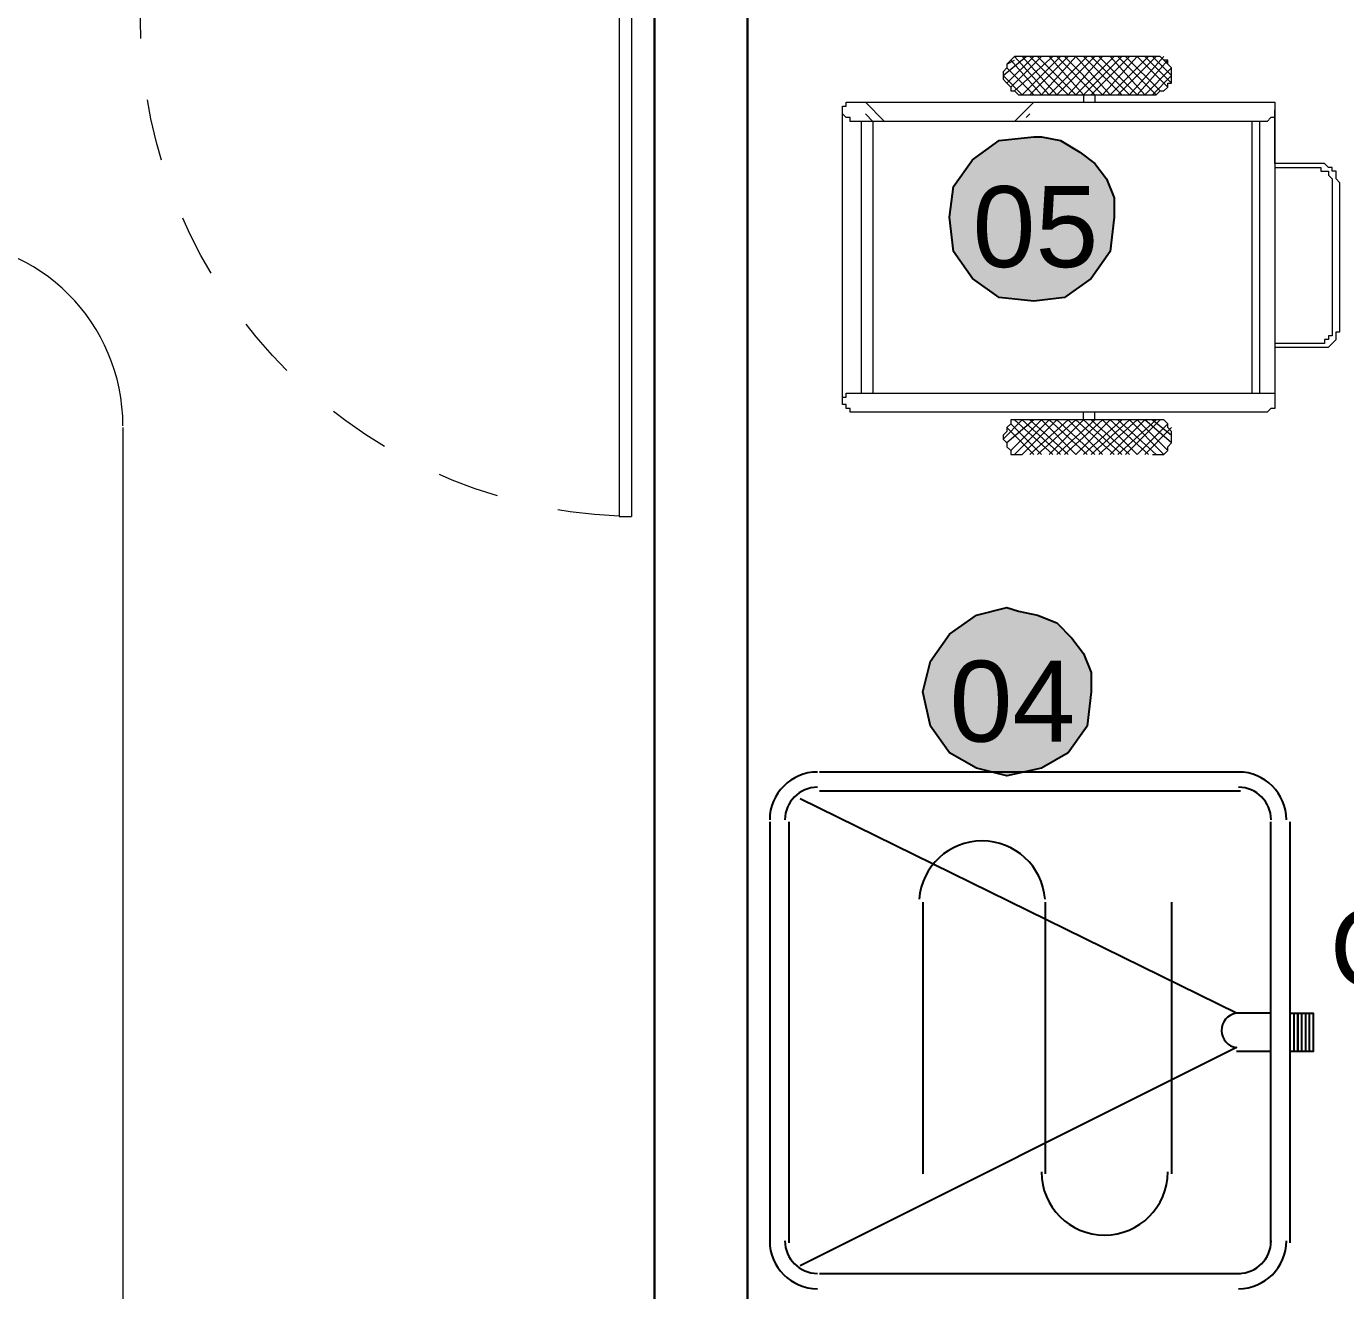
# Model space of a CAD drawing. Header units: millimetres. Extents: x 208330 to 208484, y 9278571 to 9278607.
# Drawn here: x 208404.752 to 208406.883, y 9278578.87 to 9278580.913 of the extents above; entities that cross this region are included whole.
import ezdxf

# ---------------------------------------------------------------- set-up
doc = ezdxf.new("R2010")
doc.units = ezdxf.units.MM
doc.header["$LTSCALE"] = 0.2
doc.header["$MEASUREMENT"] = 0
doc.linetypes.add('Dashed', pattern=[0.75, 0.5, -0.25])
for name, color, linetype, lineweight in [('A-ESQ-PORTAS', 2, 'Continuous', 18), ('A-PAREDE', 5, 'Continuous', 30), ('A-PROJEÇÃO', 251, 'Dashed', 9)]:
    doc.layers.add(name, color=color, linetype=linetype, lineweight=lineweight)
doc.layers.add('A-PISO', color=251, linetype='Continuous')
doc.layers.add('PDF_Text', color=7, linetype='Continuous')
doc.layers.add('PDF_Equip', color=7, linetype='Continuous', true_color=0x7a7a7a)
doc.layers.add('PDF_EQUIPAMENTOS', color=7, linetype='Continuous', true_color=0x7a7a7a)
doc.styles.add('PDF Arial', font='arial.ttf')

# ---------------------------------------------------------------- blocks, each defined once
blk = doc.blocks.new('p1')
for p, q in [((171.8782, 297.3746), (171.8782, 297.3446)), ((172.0282, 297.3446), (172.0282, 297.3746)), ((171.0382, 297.3177), (171.0382, 297.3377)), ((171.8782, 297.3377), (171.0382, 297.3377)), ((171.8782, 297.3446), (171.9133, 297.3446)), ((171.8782, 297.3446), (171.9133, 297.3446)), ((171.8782, 297.3377), (171.8782, 297.3177)), ((171.9133, 297.3446), (171.9133, 297.3346)), ((171.9233, 297.3346), (171.9233, 297.3446)), ((171.9233, 297.3446), (172.0282, 297.3446)), ((171.8782, 297.3177), (171.0382, 297.3177)), ((171.9133, 297.3346), (171.9233, 297.3346)), ((171.9133, 296.5546), (171.9233, 296.5546)), ((171.9133, 296.5446), (171.9133, 296.5546)), ((171.9233, 296.5546), (171.9233, 296.5446)), ((171.8782, 296.5146), (171.8782, 296.5446)), ((171.8782, 296.5446), (171.9133, 296.5446)), ((171.9233, 296.5446), (172.0282, 296.5446)), ((172.0282, 296.5446), (172.0282, 296.5146))]:
    blk.add_line(p, q)
at = {"linetype": 'Continuous', "const_width": 0.001}
blk.add_lwpolyline([(171.8739, 297.3414, -1), (171.8799, 297.3414, -1)], format="xyb", close=True, dxfattribs=at)
at = {"layer": 'A-PISO'}
blk.add_line((172.0282, 297.3446), (172.0282, 296.5446), dxfattribs=at)
at = {"layer": 'A-PROJEÇÃO', "ltscale": 50}
for p, q in [((171.8782, 297.3446), (171.8782, 296.5446)), ((171.9032, 297.3446), (171.9032, 296.5446))]:
    blk.add_line(p, q, dxfattribs=at)
at = {"layer": 'A-PROJEÇÃO'}
blk.add_arc((171.8447, 297.351), 0.807, 182.3587, 272.3818, dxfattribs=at)
blk = doc.blocks.new('galpao')
at = {"layer": 'A-PAREDE'}
for p, q in [((208286.7376, 9278577.211), (208286.7376, 9278581.111)), ((208286.8876, 9278577.361), (208286.8876, 9278580.961))]:
    blk.add_line(p, q, dxfattribs=at)
at = {"layer": 'A-ESQ-PORTAS', "xscale": -1, "rotation": 270}
blk.add_blockref('p1', (207989.363, 9278409.0828), dxfattribs=at)
blk = doc.blocks.new('ARQ GALPAO TGOV')
at = {"layer": 'PDF_Text', "true_color": 0xf1eb1f}
h = blk.add_hatch(color=2, dxfattribs=at)
h.dxf.hatch_style = 1
h.paths.add_polyline_path([(-5.2427, 2.5657), (-5.2489, 2.5101), (-5.2798, 2.4668), (-5.323, 2.4359), (-5.3725, 2.4297), (-5.4281, 2.4359), (-5.4714, 2.4668), (-5.5023, 2.5101), (-5.5085, 2.5657), (-5.5023, 2.6152), (-5.4714, 2.6584), (-5.4281, 2.6893), (-5.3725, 2.6955), (-5.3601, 2.6955), (-5.3292, 2.6893), (-5.2983, 2.6708), (-5.2736, 2.6522), (-5.255, 2.6275), (-5.2427, 2.5966)])
h.paths.add_polyline_path([(-5.2798, 1.7991), (-5.286, 1.7434), (-5.3169, 1.7002), (-5.3601, 1.6754), (-5.4158, 1.6631), (-5.4652, 1.6754), (-5.5085, 1.7002), (-5.5394, 1.7434), (-5.5518, 1.7991), (-5.5394, 1.8485), (-5.5085, 1.8918), (-5.4652, 1.9227), (-5.4158, 1.9351), (-5.3972, 1.9289), (-5.3663, 1.9227), (-5.3354, 1.9104), (-5.3107, 1.8856), (-5.2921, 1.8609), (-5.2798, 1.83)])
h.paths.add_polyline_path([(-5.1747, 0.3586), (-5.187, 0.3029), (-5.2118, 0.2597), (-5.255, 0.2287), (-5.3107, 0.2226), (-5.3601, 0.2287), (-5.4034, 0.2597), (-5.4343, 0.3029), (-5.4467, 0.3586), (-5.4343, 0.408), (-5.4034, 0.4513), (-5.3601, 0.476), (-5.3107, 0.4884), (-5.2921, 0.4884), (-5.2612, 0.4822), (-5.2303, 0.4637), (-5.2056, 0.4451), (-5.187, 0.4204), (-5.1747, 0.3895)])
h.paths.add_polyline_path([(-4.9583, -0.3648), (-4.9706, -0.4142), (-5.0016, -0.4575), (-5.0448, -0.4884), (-5.0943, -0.5008), (-5.1499, -0.4884), (-5.1932, -0.4575), (-5.2179, -0.4142), (-5.2303, -0.3648), (-5.2179, -0.3153), (-5.1932, -0.272), (-5.1499, -0.2411), (-5.0943, -0.2287), (-5.0758, -0.2287), (-5.0448, -0.2411), (-5.0201, -0.2535), (-4.9954, -0.2782), (-4.9768, -0.3029), (-4.9645, -0.3338)])
h.paths.add_polyline_path([(-3.4869, -0.3648), (-3.4931, -0.4142), (-3.524, -0.4575), (-3.5672, -0.4884), (-3.6229, -0.5008), (-3.6723, -0.4884), (-3.7156, -0.4575), (-3.7465, -0.4142), (-3.7589, -0.3648), (-3.7465, -0.3153), (-3.7156, -0.272), (-3.6723, -0.2411), (-3.6229, -0.2287), (-3.6043, -0.2287), (-3.5734, -0.2411), (-3.5425, -0.2535), (-3.5178, -0.2782), (-3.4992, -0.3029), (-3.4869, -0.3338)])
h.paths.add_polyline_path([(-3.1716, 0.8161), (-3.1839, 0.7666), (-3.2148, 0.7233), (-3.2581, 0.6924), (-3.3076, 0.6801), (-3.3632, 0.6924), (-3.4065, 0.7233), (-3.4374, 0.7666), (-3.4436, 0.8161), (-3.4374, 0.8717), (-3.4065, 0.9088), (-3.3632, 0.9397), (-3.3076, 0.9521), (-3.2952, 0.9521), (-3.2581, 0.9397), (-3.2334, 0.9274), (-3.2087, 0.9088), (-3.1901, 0.8779), (-3.1778, 0.847)])
at = {"layer": 'PDF_Equip', "lineweight": 9}
for points in [[(-5.3911, 2.8254), (-5.3972, 2.8254), (-5.4034, 2.8254), (-5.4096, 2.8192), (-5.4158, 2.813), (-5.4158, 2.8068), (-5.422, 2.8006), (-5.422, 2.7944), (-5.422, 2.7883), (-5.4158, 2.7821), (-5.4096, 2.7759), (-5.4096, 2.7697), (-5.4034, 2.7697), (-5.3972, 2.7635), (-5.3911, 2.7635), (-5.1809, 2.7635), (-5.1747, 2.7635), (-5.1685, 2.7697), (-5.1623, 2.7697), (-5.1561, 2.7759), (-5.1561, 2.7821), (-5.1499, 2.7821), (-5.1499, 2.7883), (-5.1499, 2.7944), (-5.1499, 2.8006), (-5.1499, 2.8068), (-5.1561, 2.813), (-5.1561, 2.8192), (-5.1623, 2.8192), (-5.1685, 2.8254), (-5.1747, 2.8254), (-5.1809, 2.8254)], [(-4.9954, 2.7203), (-5.6631, 2.7203), (-5.6693, 2.7203), (-5.6693, 2.7264), (-5.6754, 2.7264), (-5.6816, 2.7326), (-5.6816, 2.7388), (-5.6816, 2.745), (-5.6754, 2.745), (-5.6754, 2.7512), (-5.6693, 2.7512), (-5.6631, 2.7512), (-4.9954, 2.7512), (-4.9892, 2.7512), (-4.983, 2.7512), (-4.983, 2.745), (-4.983, 2.7388), (-4.983, 2.7326), (-4.983, 2.7264), (-4.9892, 2.7264)], [(-4.9954, 2.2504), (-5.6631, 2.2504), (-5.6693, 2.2504), (-5.6693, 2.2566), (-5.6754, 2.2566), (-5.6754, 2.2628), (-5.6816, 2.2628), (-5.6816, 2.2689), (-5.6816, 2.2751), (-5.6754, 2.2751), (-5.6754, 2.2813), (-5.6693, 2.2813), (-5.6631, 2.2813), (-4.9954, 2.2813), (-4.9892, 2.2813), (-4.983, 2.2813), (-4.983, 2.2751), (-4.983, 2.2689), (-4.983, 2.2628), (-4.983, 2.2566), (-4.9892, 2.2566)]]:
    blk.add_lwpolyline(points, close=True, dxfattribs=at)
for points in [[(-5.3292, 2.8254), (-5.3911, 2.7635), (-5.422, 2.7944), (-5.3849, 2.8254)], [(-5.4158, 2.7821), (-5.3725, 2.8254)], [(-5.4158, 2.813), (-5.4034, 2.8192)], [(-5.187, 2.8254), (-5.2489, 2.7635), (-5.3045, 2.8254), (-5.3601, 2.7635), (-5.4096, 2.8192)], [(-5.4096, 2.7759), (-5.3601, 2.8254)], [(-5.286, 2.8254), (-5.3478, 2.7635), (-5.4034, 2.8254)], [(-5.4034, 2.7697), (-5.3416, 2.8254)], [(-5.2736, 2.8254), (-5.3354, 2.7635), (-5.3911, 2.8254)], [(-5.2612, 2.8254), (-5.3169, 2.7635), (-5.3787, 2.8254)], [(-5.3787, 2.7635), (-5.3169, 2.8254)], [(-5.2427, 2.8254), (-5.3045, 2.7635), (-5.3663, 2.8254)], [(-5.3478, 2.8254), (-5.2921, 2.7635), (-5.2921, 2.7512)], [(-5.3354, 2.8254), (-5.2736, 2.7635), (-5.2736, 2.7512)], [(-5.1561, 2.7759), (-5.2056, 2.8254), (-5.2612, 2.7635), (-5.323, 2.8254)], [(-5.2303, 2.7635), (-5.2921, 2.8254)], [(-5.2921, 2.7635), (-5.2303, 2.8254)], [(-5.1623, 2.8254), (-5.2179, 2.7635), (-5.2798, 2.8254)], [(-5.2798, 2.7635), (-5.2179, 2.8254)], [(-5.1561, 2.8192), (-5.2056, 2.7635), (-5.2674, 2.8254)], [(-5.1499, 2.8068), (-5.1932, 2.7635), (-5.2489, 2.8254)], [(-5.1747, 2.7635), (-5.2365, 2.8254)], [(-5.2365, 2.7635), (-5.1747, 2.8254)], [(-5.1685, 2.7697), (-5.2241, 2.8254)], [(-5.1499, 2.7821), (-5.1932, 2.8254)], [(-5.1809, 2.7635), (-5.1499, 2.7944), (-5.1809, 2.8254)], [(-5.1561, 2.813), (-5.1623, 2.8192)], [(-5.3725, 2.7635), (-5.4158, 2.8068)], [(-5.3725, 2.7512), (-5.4034, 2.7203), (-5.6136, 2.7203), (-5.6445, 2.7512)], [(-5.6816, 2.2628), (-5.6816, 2.7388)], [(-5.6445, 2.7326), (-5.6322, 2.7203), (-5.6322, 2.2813)], [(-5.3787, 2.7326), (-5.3849, 2.7264)], [(-4.983, 2.3555), (-4.9088, 2.3555), (-4.9026, 2.3555), (-4.8965, 2.3555), (-4.8903, 2.3617), (-4.8841, 2.3679), (-4.8841, 2.374), (-4.8841, 2.3802), (-4.8779, 2.3802), (-4.8779, 2.6213), (-4.8841, 2.6275), (-4.8841, 2.6337), (-4.8841, 2.6399), (-4.8903, 2.6399), (-4.8903, 2.6461), (-4.8965, 2.6461), (-4.9026, 2.6522), (-4.9088, 2.6522), (-4.983, 2.6522), (-4.983, 2.7388), (-4.983, 2.2689)], [(-5.6507, 2.2813), (-5.6507, 2.7203)], [(-5.0201, 2.7203), (-5.0201, 2.2813)], [(-5.0077, 2.7203), (-5.0077, 2.2813)], [(-4.983, 2.6461), (-4.9088, 2.6461), (-4.9088, 2.6399), (-4.9026, 2.6399), (-4.8965, 2.6399), (-4.8965, 2.6337), (-4.8903, 2.6275), (-4.8903, 2.6213), (-4.8903, 2.3802), (-4.8903, 2.374), (-4.8965, 2.374), (-4.8965, 2.3679), (-4.9026, 2.3679), (-4.9026, 2.3617), (-4.9088, 2.3617), (-4.983, 2.3617)], [(-5.1809, 2.1824), (-5.1747, 2.1824), (-5.1685, 2.1824), (-5.1623, 2.1824), (-5.1561, 2.1886), (-5.1561, 2.1948), (-5.1499, 2.2009), (-5.1499, 2.2071), (-5.1499, 2.2133), (-5.1499, 2.2195), (-5.1561, 2.2257), (-5.1561, 2.2318), (-5.1623, 2.238), (-5.1685, 2.238), (-5.1747, 2.238), (-5.1809, 2.238), (-5.3911, 2.238), (-5.3972, 2.238), (-5.4034, 2.238), (-5.4096, 2.238), (-5.4096, 2.2318), (-5.4158, 2.2257), (-5.4158, 2.2195), (-5.422, 2.2133), (-5.422, 2.2071), (-5.4158, 2.2009), (-5.4158, 2.1948), (-5.4096, 2.1886), (-5.4096, 2.1824), (-5.4034, 2.1824), (-5.3972, 2.1824), (-5.3911, 2.1824), (-5.3354, 2.238), (-5.2736, 2.1824)], [(-5.3292, 2.1824), (-5.3911, 2.238), (-5.422, 2.2071)], [(-5.3725, 2.238), (-5.4158, 2.2009)], [(-5.187, 2.1824), (-5.2489, 2.238), (-5.3045, 2.1824), (-5.3601, 2.238), (-5.4096, 2.1886)], [(-5.286, 2.1824), (-5.3478, 2.238), (-5.4034, 2.1824)], [(-5.4034, 2.238), (-5.3416, 2.1824)], [(-5.2612, 2.1824), (-5.3169, 2.238), (-5.3787, 2.1824)], [(-5.3787, 2.238), (-5.3169, 2.1824)], [(-5.2427, 2.1824), (-5.3045, 2.238), (-5.3663, 2.1824)], [(-5.3478, 2.1824), (-5.2921, 2.238), (-5.2921, 2.2504)], [(-5.3354, 2.1824), (-5.2736, 2.238), (-5.2736, 2.2504)], [(-5.1561, 2.2318), (-5.2056, 2.1824), (-5.2612, 2.238), (-5.323, 2.1824)], [(-5.2303, 2.238), (-5.2921, 2.1824)], [(-5.2921, 2.238), (-5.2303, 2.1824)], [(-5.1623, 2.1824), (-5.2179, 2.238), (-5.2798, 2.1824)], [(-5.2798, 2.238), (-5.2179, 2.1824)], [(-5.1561, 2.1886), (-5.2056, 2.238), (-5.2674, 2.1824)], [(-5.1499, 2.2009), (-5.1932, 2.238), (-5.2489, 2.1824)], [(-5.1747, 2.238), (-5.2365, 2.1824)], [(-5.2365, 2.238), (-5.1747, 2.1824)], [(-5.1685, 2.238), (-5.2241, 2.1824)], [(-5.1809, 2.238), (-5.1499, 2.2133)], [(-5.4158, 2.2257), (-5.3725, 2.1824)], [(-5.4096, 2.2318), (-5.3601, 2.1824)], [(-5.1499, 2.2257), (-5.1932, 2.1824)]]:
    blk.add_lwpolyline(points, dxfattribs=at)
at = {"layer": 'PDF_EQUIPAMENTOS', "lineweight": 5}
blk.add_lwpolyline([(-6.8439, 2.2257), (-6.8439, -2.7883)], dxfattribs=at)
at = {"layer": 'PDF_EQUIPAMENTOS', "lineweight": 25}
for points in [[(-5.0387, 1.6692), (-5.7187, 1.6692)], [(-4.9892, 1.2798), (-5.0448, 1.2798), (-5.7496, 1.626)], [(-5.0387, 1.6383), (-5.7187, 1.6383)], [(-5.7991, 1.5889), (-5.7991, 0.9088)], [(-5.7682, 1.5889), (-5.7682, 0.9088)], [(-4.9892, 0.9088), (-4.9892, 1.5889)], [(-4.9583, 0.9088), (-4.9583, 1.5889)], [(-5.5518, 1.459), (-5.5518, 1.0201)], [(-5.354, 1.459), (-5.354, 1.0201)], [(-5.1499, 1.459), (-5.1499, 1.0201)], [(-4.9583, 1.2798), (-4.9212, 1.2798), (-4.9212, 1.2179), (-4.9583, 1.2179)], [(-4.9521, 1.2798), (-4.9521, 1.2179)], [(-4.9459, 1.2179), (-4.9459, 1.2798), (-4.9459, 1.2179)], [(-4.9397, 1.2798), (-4.9397, 1.2179)], [(-4.9336, 1.2798), (-4.9336, 1.2179)], [(-4.9274, 1.2798), (-4.9274, 1.2179)], [(-4.9892, 1.2179), (-5.0448, 1.2179)], [(-5.7187, 0.8594), (-5.0387, 0.8594)]]:
    blk.add_lwpolyline(points, dxfattribs=at)
blk.add_lwpolyline([(-5.0458, 1.2795, 0.86269), (-5.0448, 1.2241), (-5.7496, 0.8717)], format="xyb", dxfattribs=at)
at = {"layer": 'PDF_EQUIPAMENTOS', "lineweight": 5}
blk.add_arc((-7.1438, 2.2288), 0.2998, 0, 90, dxfattribs=at)
at = {"layer": 'PDF_EQUIPAMENTOS', "lineweight": 25}
for centre, radius, start, end in [((-5.7218, 1.592), 0.0773, 90, 180), ((-5.0417, 1.592), 0.0773, 360, 90), ((-5.7218, 1.592), 0.0526, 90, 180), ((-5.0417, 1.592), 0.0526, 0, 90), ((-5.456, 1.456), 0.102, 4.4, 175.6), ((-5.2581, 1.0232), 0.102, 180, 0), ((-5.7218, 0.9119), 0.0773, 180, 270), ((-5.7218, 0.9119), 0.0526, 180, 270), ((-5.0417, 0.9119), 0.0526, 270, 360), ((-5.0417, 0.9119), 0.0773, 270, 0)]:
    blk.add_arc(centre, radius, start, end, dxfattribs=at)
at = {"layer": 'PDF_Text'}
for points in [[(-5.2427, 2.5657), (-5.2489, 2.5101), (-5.2798, 2.4668), (-5.323, 2.4359), (-5.3725, 2.4297), (-5.4281, 2.4359), (-5.4714, 2.4668), (-5.5023, 2.5101), (-5.5085, 2.5657), (-5.5023, 2.6152), (-5.4714, 2.6584), (-5.4281, 2.6893), (-5.3725, 2.6955), (-5.3601, 2.6955), (-5.3292, 2.6893), (-5.2983, 2.6708), (-5.2736, 2.6522), (-5.255, 2.6275), (-5.2427, 2.5966)], [(-5.2798, 1.7991), (-5.286, 1.7434), (-5.3169, 1.7002), (-5.3601, 1.6754), (-5.4158, 1.6631), (-5.4652, 1.6754), (-5.5085, 1.7002), (-5.5394, 1.7434), (-5.5518, 1.7991), (-5.5394, 1.8485), (-5.5085, 1.8918), (-5.4652, 1.9227), (-5.4158, 1.9351), (-5.3972, 1.9289), (-5.3663, 1.9227), (-5.3354, 1.9104), (-5.3107, 1.8856), (-5.2921, 1.8609), (-5.2798, 1.83)]]:
    blk.add_lwpolyline(points, close=True, dxfattribs=at)
at = {"layer": 'A-PAREDE', "color": 6}
blk.add_blockref('galpao', (-208292.7228, -9278578.0387), dxfattribs=at)
at = {"layer": 'PDF_Text', "char_height": 0.1308, "attachment_point": 7, "style": 'PDF Arial'}
for s, insert in [('05', (-5.4714, 2.4831)), ('04', (-5.5085, 1.7165))]:
    blk.add_mtext(s, dxfattribs=dict(at, insert=insert))
at = {"layer": 'PDF_Text', "insert": (-4.8942, 1.1377), "char_height": 0.126118, "attachment_point": 7, "style": 'PDF Arial'}
blk.add_mtext_dynamic_manual_height_columns('CABEÇAS E MOCOTÓ\\P\\pxqc;{\\H0.78431x;Área: 11.16m²}', width=2.171003, gutter_width=30.3147, heights=[0], dxfattribs=at)

msp = doc.modelspace()

# ---------------------------------------------------------------- hatches: boundary and pattern name
at = {"true_color": 0xf1eb1f}
h = msp.add_hatch(dxfattribs=at)
h.set_pattern_fill('ANGLE', color=2)
h.set_pattern_definition([(0, (208445.6616, 9278558.4115), (0, 6.985), [5.08, -1.905]), (90, (208445.6616, 9278558.4115), (-6.985, 4e-16), [5.08, -1.905])])
h.paths.add_polyline_path([(208406.7938, 9278577.6739), (208406.7814, 9278577.6245), (208406.7505, 9278577.5812), (208406.7072, 9278577.5503), (208406.6578, 9278577.5379), (208406.6021, 9278577.5503), (208406.5589, 9278577.5812), (208406.5341, 9278577.6245), (208406.5218, 9278577.6739), (208406.5341, 9278577.7234), (208406.5589, 9278577.7667), (208406.6021, 9278577.7976), (208406.6578, 9278577.8099), (208406.6763, 9278577.8099), (208406.7072, 9278577.7976), (208406.732, 9278577.7852), (208406.7567, 9278577.7605), (208406.7753, 9278577.7358), (208406.7876, 9278577.7048)])
h.paths.add_polyline_path([(208408.5805, 9278578.8548), (208408.5682, 9278578.8053), (208408.5372, 9278578.762), (208408.494, 9278578.7311), (208408.4445, 9278578.7188), (208408.3889, 9278578.7311), (208408.3456, 9278578.762), (208408.3147, 9278578.8053), (208408.3085, 9278578.8548), (208408.3147, 9278578.9104), (208408.3456, 9278578.9475), (208408.3889, 9278578.9784), (208408.4445, 9278578.9908), (208408.4569, 9278578.9908), (208408.494, 9278578.9784), (208408.5187, 9278578.9661), (208408.5434, 9278578.9475), (208408.562, 9278578.9166), (208408.5743, 9278578.8857)])
h.paths.add_polyline_path([(208408.2652, 9278577.6739), (208408.259, 9278577.6245), (208408.2281, 9278577.5812), (208408.1848, 9278577.5503), (208408.1292, 9278577.5379), (208408.0797, 9278577.5503), (208408.0365, 9278577.5812), (208408.0056, 9278577.6245), (208407.9932, 9278577.6739), (208408.0056, 9278577.7234), (208408.0365, 9278577.7667), (208408.0797, 9278577.7976), (208408.1292, 9278577.8099), (208408.1477, 9278577.8099), (208408.1787, 9278577.7976), (208408.2096, 9278577.7852), (208408.2343, 9278577.7605), (208408.2528, 9278577.7358), (208408.2652, 9278577.7048)])
h.paths.add_polyline_path([(208406.5774, 9278578.3973), (208406.5651, 9278578.3416), (208406.5403, 9278578.2984), (208406.497, 9278578.2674), (208406.4414, 9278578.2613), (208406.3919, 9278578.2674), (208406.3487, 9278578.2984), (208406.3178, 9278578.3416), (208406.3054, 9278578.3973), (208406.3178, 9278578.4467), (208406.3487, 9278578.49), (208406.3919, 9278578.5147), (208406.4414, 9278578.5271), (208406.46, 9278578.5271), (208406.4909, 9278578.5209), (208406.5218, 9278578.5024), (208406.5465, 9278578.4838), (208406.5651, 9278578.4591), (208406.5774, 9278578.4282)])
h.paths.add_polyline_path([(208406.4723, 9278579.8378), (208406.4661, 9278579.7821), (208406.4352, 9278579.7389), (208406.3919, 9278579.7141), (208406.3363, 9278579.7018), (208406.2868, 9278579.7141), (208406.2436, 9278579.7389), (208406.2127, 9278579.7821), (208406.2003, 9278579.8378), (208406.2127, 9278579.8872), (208406.2436, 9278579.9305), (208406.2868, 9278579.9614), (208406.3363, 9278579.9738), (208406.3549, 9278579.9676), (208406.3858, 9278579.9614), (208406.4167, 9278579.9491), (208406.4414, 9278579.9243), (208406.46, 9278579.8996), (208406.4723, 9278579.8687)])
h.paths.add_polyline_path([(208406.5094, 9278580.6044), (208406.5032, 9278580.5487), (208406.4723, 9278580.5055), (208406.429, 9278580.4746), (208406.3796, 9278580.4684), (208406.3239, 9278580.4746), (208406.2807, 9278580.5055), (208406.2498, 9278580.5487), (208406.2436, 9278580.6044), (208406.2498, 9278580.6538), (208406.2807, 9278580.6971), (208406.3239, 9278580.728), (208406.3796, 9278580.7342), (208406.3919, 9278580.7342), (208406.4229, 9278580.728), (208406.4538, 9278580.7095), (208406.4785, 9278580.6909), (208406.497, 9278580.6662), (208406.5094, 9278580.6353)])

# ---------------------------------------------------------------- block references
at = {"color": 6}
msp.add_blockref('ARQ GALPAO TGOV', (208411.7521, 9278578.0387), dxfattribs=at)

doc.saveas('drawing.dxf')
